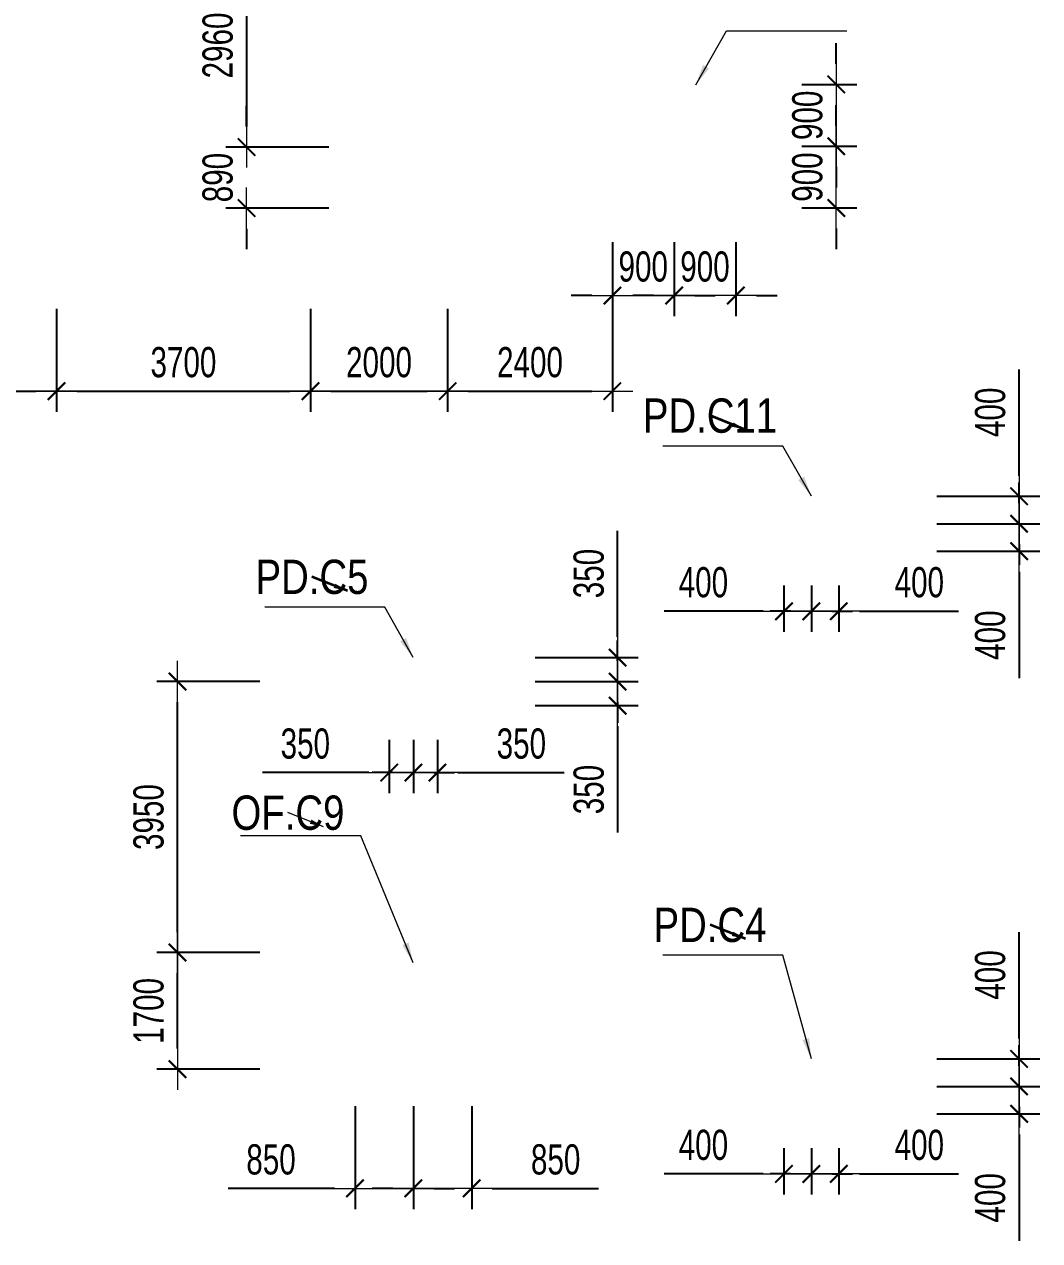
# Model space of a CAD drawing. Header units: millimetres. Extents: x -259680 to 286077, y -1281 to 94455.
# Drawn here: x 77531 to 92327, y 36251 to 53978 of the extents above; entities that cross this region are included whole.
import ezdxf
from ezdxf.enums import TextEntityAlignment as Align

# ---------------------------------------------------------------- set-up
doc = ezdxf.new("R2010")
doc.units = ezdxf.units.MM
doc.layers.get('0').update_dxf_attribs({"lineweight": 20})
doc.layers.get('Defpoints').update_dxf_attribs({"color": 151, "lineweight": 9})
for name, color, linetype, lineweight in [('$0$C1', 20, 'Continuous', 35), ('$1$NDC_S_ANNO', 7, 'Continuous', 20), ('$1$NDC_S_DIM', 1, 'Continuous', 15), ('$1$NDC_S_VN TEXT', 7, 'Continuous', 20), ('NDC_S_DIM', 1, 'Continuous', 15)]:
    doc.layers.add(name, color=color, linetype=linetype, lineweight=lineweight)
doc.styles.add('$1$NDC_DIM', font='', dxfattribs={"width": 0.75})
doc.styles.add('$2$ARIAL', font='arial.ttf', dxfattribs={"width": 0.8})
doc.styles.add('NDC_DIM', font='', dxfattribs={"width": 0.75})
doc.styles.get('$1$NDC_DIM').set_extended_font_data('Dotum')
doc.styles.get('NDC_DIM').set_extended_font_data('Dotum')
doc.dimstyles.new('$0$NDC_dim_150', dxfattribs={"dimscale": 150, "dimtxt": 2.2, "dimasz": 1.5, "dimexe": 1.5, "dimexo": 2.5, "dimgap": 1, "dimtad": 1, "dimdec": 0, "dimzin": 0, "dimdsep": 46, "dimtxsty": '$1$NDC_DIM', "dimblk": '$1$DIMMARK', "dimcen": 0.09, "dimdle": 1.2, "dimclrd": 1, "dimclre": 1, "dimclrt": 3, "dimadec": 0, "dimazin": 0, "dimtfac": 1, "dimtdec": 0, "dimtix": 1, "dimtofl": 0, "dimtmove": 0, "dimatfit": 3, "dimfxl": 6, "dimfxlon": 1, "dimtolj": 1, "dimtzin": 0, "dimarcsym": 0})
doc.dimstyles.new('$1$NDC_dim_iso', dxfattribs={"dimtxt": 2.2, "dimasz": 1, "dimexe": 1.5, "dimexo": 2.5, "dimgap": 1, "dimtad": 1, "dimdec": 0, "dimzin": 0, "dimdsep": 46, "dimtxsty": '$1$NDC_DIM', "dimblk": '$1$DIMMARK', "dimcen": 0.09, "dimdle": 1.2, "dimclrd": 1, "dimclre": 1, "dimclrt": 3, "dimadec": 0, "dimazin": 0, "dimtfac": 1, "dimtdec": 0, "dimtix": 1, "dimtofl": 0, "dimtmove": 0, "dimatfit": 3, "dimfxl": 6, "dimfxlon": 1, "dimtolj": 1, "dimtzin": 0, "dimarcsym": 0})
doc.dimstyles.new('NDC_dim_200', dxfattribs={"dimscale": 200, "dimtxt": 2.2, "dimasz": 1.5, "dimexe": 1.5, "dimexo": 2.5, "dimgap": 1, "dimtad": 1, "dimdec": 0, "dimzin": 0, "dimdsep": 46, "dimtxsty": 'NDC_DIM', "dimblk": 'DIMMARK', "dimcen": 0.09, "dimdle": 1.2, "dimclrd": 1, "dimclre": 1, "dimclrt": 3, "dimadec": 0, "dimazin": 0, "dimtfac": 1, "dimtdec": 0, "dimtix": 1, "dimtofl": 0, "dimtmove": 0, "dimatfit": 3, "dimfxl": 6, "dimfxlon": 1, "dimtolj": 1, "dimtzin": 0, "dimarcsym": 0})

# ---------------------------------------------------------------- blocks, each defined once
blk = doc.blocks.new('$1$DIMMARK')
at = {"layer": '$1$NDC_S_DIM', "color": 1}
blk.add_line((-1.5, 0), (1, 0), dxfattribs=at)
at = {"layer": '$1$NDC_S_DIM', "color": 2, "const_width": 0.1}
blk.add_lwpolyline([(-0.424, -0.424), (0.424, 0.424)], dxfattribs=at)
blk = doc.blocks.new('DIMMARK')
at = {"layer": 'NDC_S_DIM', "color": 1}
blk.add_line((-1.5, 0), (1, 0), dxfattribs=at)
at = {"layer": 'NDC_S_DIM', "color": 2, "const_width": 0.1}
blk.add_lwpolyline([(-0.424, -0.424), (0.424, 0.424)], dxfattribs=at)
blk = doc.blocks.new('*D462')
at = {"layer": 'Defpoints', "color": 0, "ltscale": 100, "transparency": 16777216}
for p in [(89000, 38100), (89400, 38100), (89400, 37224)]:
    blk.add_point(p, dxfattribs=at)
at = {"layer": 'NDC_S_DIM', "color": 1, "lineweight": -2, "ltscale": 100, "transparency": 16777216}
for p, q in [((89000, 37600), (89000, 36924)), ((89400, 37600), (89400, 36924)), ((88700, 37224), (88400, 37224)), ((89700, 37224), (91145, 37224))]:
    blk.add_line(p, q, dxfattribs=at)
at = {"layer": 'NDC_S_DIM', "color": 1, "lineweight": -2, "ltscale": 100, "transparency": 16777216, "xscale": 300, "yscale": 300, "zscale": 300}
blk.add_blockref('DIMMARK', (89000, 37224), dxfattribs=at)
at = {"layer": 'NDC_S_DIM', "color": 1, "lineweight": -2, "ltscale": 100, "transparency": 16777216, "xscale": 300, "yscale": 300, "zscale": 300, "rotation": 180}
blk.add_blockref('DIMMARK', (89400, 37224), dxfattribs=at)
at = {"layer": 'NDC_S_DIM', "color": 3, "ltscale": 100, "transparency": 16777216, "insert": (90573, 37645), "char_height": 440, "attachment_point": 5, "style": 'NDC_DIM'}
blk.add_mtext('\\A1;400', dxfattribs=at)
blk = doc.blocks.new('*D463')
at = {"layer": 'Defpoints', "color": 0, "ltscale": 100, "transparency": 16777216}
for p in [(88600, 38100), (89000, 38100), (89000, 37224)]:
    blk.add_point(p, dxfattribs=at)
at = {"layer": 'NDC_S_DIM', "color": 1, "lineweight": -2, "ltscale": 100, "transparency": 16777216}
for p, q in [((88600, 37600), (88600, 36924)), ((89000, 37600), (89000, 36924)), ((88300, 37224), (86855, 37224)), ((89300, 37224), (89600, 37224))]:
    blk.add_line(p, q, dxfattribs=at)
at = {"layer": 'NDC_S_DIM', "color": 1, "lineweight": -2, "ltscale": 100, "transparency": 16777216, "xscale": 300, "yscale": 300, "zscale": 300}
blk.add_blockref('DIMMARK', (88600, 37224), dxfattribs=at)
at = {"layer": 'NDC_S_DIM', "color": 1, "lineweight": -2, "ltscale": 100, "transparency": 16777216, "xscale": 300, "yscale": 300, "zscale": 300, "rotation": 180}
blk.add_blockref('DIMMARK', (89000, 37224), dxfattribs=at)
at = {"layer": 'NDC_S_DIM', "color": 3, "ltscale": 100, "transparency": 16777216, "insert": (87427, 37645), "char_height": 440, "attachment_point": 5, "style": 'NDC_DIM'}
blk.add_mtext('\\A1;400', dxfattribs=at)
blk = doc.blocks.new('*D464')
at = {"layer": 'Defpoints', "color": 0, "ltscale": 100, "transparency": 16777216}
for p in [(89400, 38900), (92027, 38900), (89400, 38500)]:
    blk.add_point(p, dxfattribs=at)
at = {"layer": 'NDC_S_DIM', "color": 1, "lineweight": -2, "ltscale": 100, "transparency": 16777216}
for p, q in [((92027, 39200), (92027, 40749)), ((90827, 38900), (92327, 38900)), ((90827, 38500), (92327, 38500)), ((92027, 38200), (92027, 37900))]:
    blk.add_line(p, q, dxfattribs=at)
at = {"layer": 'NDC_S_DIM', "color": 1, "lineweight": -2, "ltscale": 100, "transparency": 16777216, "xscale": 300, "yscale": 300, "zscale": 300}
for p, rotation in [((92027, 38900), 270), ((92027, 38500), 90)]:
    blk.add_blockref('DIMMARK', p, dxfattribs=dict(at, rotation=rotation))
at = {"layer": 'NDC_S_DIM', "color": 3, "ltscale": 100, "transparency": 16777216, "insert": (91607, 40124), "char_height": 440, "attachment_point": 5, "rotation": 90, "style": 'NDC_DIM'}
blk.add_mtext('\\A1;400', dxfattribs=at)
blk = doc.blocks.new('*D465')
at = {"layer": 'Defpoints', "color": 0, "ltscale": 100, "transparency": 16777216}
for p in [(89400, 38500), (92027, 38500), (89400, 38100)]:
    blk.add_point(p, dxfattribs=at)
at = {"layer": 'NDC_S_DIM', "color": 1, "lineweight": -2, "ltscale": 100, "transparency": 16777216}
for p, q in [((92027, 38800), (92027, 39100)), ((90827, 38500), (92327, 38500)), ((90827, 38100), (92327, 38100)), ((92027, 37800), (92027, 36251))]:
    blk.add_line(p, q, dxfattribs=at)
at = {"layer": 'NDC_S_DIM', "color": 1, "lineweight": -2, "ltscale": 100, "transparency": 16777216, "xscale": 300, "yscale": 300, "zscale": 300}
for p, rotation in [((92027, 38500), 270), ((92027, 38100), 90)]:
    blk.add_blockref('DIMMARK', p, dxfattribs=dict(at, rotation=rotation))
at = {"layer": 'NDC_S_DIM', "color": 3, "ltscale": 100, "transparency": 16777216, "insert": (91607, 36876), "char_height": 440, "attachment_point": 5, "rotation": 90, "style": 'NDC_DIM'}
blk.add_mtext('\\A1;400', dxfattribs=at)
blk = doc.blocks.new('*D542')
at = {"layer": 'Defpoints', "color": 0, "ltscale": 100, "transparency": 16777216}
for p in [(89000, 46300), (89400, 46300), (89400, 45424)]:
    blk.add_point(p, dxfattribs=at)
at = {"layer": 'NDC_S_DIM', "color": 1, "lineweight": -2, "ltscale": 100, "transparency": 16777216}
for p, q in [((89000, 45800), (89000, 45124)), ((89400, 45800), (89400, 45124)), ((88700, 45424), (88400, 45424)), ((89700, 45424), (91145, 45424))]:
    blk.add_line(p, q, dxfattribs=at)
at = {"layer": 'NDC_S_DIM', "color": 1, "lineweight": -2, "ltscale": 100, "transparency": 16777216, "xscale": 300, "yscale": 300, "zscale": 300}
blk.add_blockref('DIMMARK', (89000, 45424), dxfattribs=at)
at = {"layer": 'NDC_S_DIM', "color": 1, "lineweight": -2, "ltscale": 100, "transparency": 16777216, "xscale": 300, "yscale": 300, "zscale": 300, "rotation": 180}
blk.add_blockref('DIMMARK', (89400, 45424), dxfattribs=at)
at = {"layer": 'NDC_S_DIM', "color": 3, "ltscale": 100, "transparency": 16777216, "insert": (90573, 45845), "char_height": 440, "attachment_point": 5, "style": 'NDC_DIM'}
blk.add_mtext('\\A1;400', dxfattribs=at)
blk = doc.blocks.new('*D543')
at = {"layer": 'Defpoints', "color": 0, "ltscale": 100, "transparency": 16777216}
for p in [(88600, 46300), (89000, 46300), (89000, 45424)]:
    blk.add_point(p, dxfattribs=at)
at = {"layer": 'NDC_S_DIM', "color": 1, "lineweight": -2, "ltscale": 100, "transparency": 16777216}
for p, q in [((88600, 45800), (88600, 45124)), ((89000, 45800), (89000, 45124)), ((88300, 45424), (86855, 45424)), ((89300, 45424), (89600, 45424))]:
    blk.add_line(p, q, dxfattribs=at)
at = {"layer": 'NDC_S_DIM', "color": 1, "lineweight": -2, "ltscale": 100, "transparency": 16777216, "xscale": 300, "yscale": 300, "zscale": 300}
blk.add_blockref('DIMMARK', (88600, 45424), dxfattribs=at)
at = {"layer": 'NDC_S_DIM', "color": 1, "lineweight": -2, "ltscale": 100, "transparency": 16777216, "xscale": 300, "yscale": 300, "zscale": 300, "rotation": 180}
blk.add_blockref('DIMMARK', (89000, 45424), dxfattribs=at)
at = {"layer": 'NDC_S_DIM', "color": 3, "ltscale": 100, "transparency": 16777216, "insert": (87427, 45845), "char_height": 440, "attachment_point": 5, "style": 'NDC_DIM'}
blk.add_mtext('\\A1;400', dxfattribs=at)
blk = doc.blocks.new('*D544')
at = {"layer": 'Defpoints', "color": 0, "ltscale": 100, "transparency": 16777216}
for p in [(89400, 47100), (92027, 47100), (89400, 46700)]:
    blk.add_point(p, dxfattribs=at)
at = {"layer": 'NDC_S_DIM', "color": 1, "lineweight": -2, "ltscale": 100, "transparency": 16777216}
for p, q in [((92027, 47400), (92027, 48949)), ((90827, 47100), (92327, 47100)), ((90827, 46700), (92327, 46700)), ((92027, 46400), (92027, 46100))]:
    blk.add_line(p, q, dxfattribs=at)
at = {"layer": 'NDC_S_DIM', "color": 1, "lineweight": -2, "ltscale": 100, "transparency": 16777216, "xscale": 300, "yscale": 300, "zscale": 300}
for p, rotation in [((92027, 47100), 270), ((92027, 46700), 90)]:
    blk.add_blockref('DIMMARK', p, dxfattribs=dict(at, rotation=rotation))
at = {"layer": 'NDC_S_DIM', "color": 3, "ltscale": 100, "transparency": 16777216, "insert": (91607, 48324), "char_height": 440, "attachment_point": 5, "rotation": 90, "style": 'NDC_DIM'}
blk.add_mtext('\\A1;400', dxfattribs=at)
blk = doc.blocks.new('*D545')
at = {"layer": 'Defpoints', "color": 0, "ltscale": 100, "transparency": 16777216}
for p in [(89400, 46700), (92027, 46700), (89400, 46300)]:
    blk.add_point(p, dxfattribs=at)
at = {"layer": 'NDC_S_DIM', "color": 1, "lineweight": -2, "ltscale": 100, "transparency": 16777216}
for p, q in [((92027, 47000), (92027, 47300)), ((90827, 46700), (92327, 46700)), ((90827, 46300), (92327, 46300)), ((92027, 46000), (92027, 44451))]:
    blk.add_line(p, q, dxfattribs=at)
at = {"layer": 'NDC_S_DIM', "color": 1, "lineweight": -2, "ltscale": 100, "transparency": 16777216, "xscale": 300, "yscale": 300, "zscale": 300}
for p, rotation in [((92027, 46700), 270), ((92027, 46300), 90)]:
    blk.add_blockref('DIMMARK', p, dxfattribs=dict(at, rotation=rotation))
at = {"layer": 'NDC_S_DIM', "color": 3, "ltscale": 100, "transparency": 16777216, "insert": (91607, 45076), "char_height": 440, "attachment_point": 5, "rotation": 90, "style": 'NDC_DIM'}
blk.add_mtext('\\A1;400', dxfattribs=at)
blk = doc.blocks.new('*D1001')
at = {"layer": 'Defpoints', "color": 0, "ltscale": 100, "transparency": 16777216}
for p in [(83200, 38750), (84050, 38750), (84050, 37013)]:
    blk.add_point(p, dxfattribs=at)
at = {"layer": 'NDC_S_DIM', "color": 1, "lineweight": -2, "ltscale": 100, "transparency": 16777216}
for p, q in [((83200, 38213), (83200, 36713)), ((84050, 38213), (84050, 36713)), ((82900, 37013), (82600, 37013)), ((84350, 37013), (85899, 37013))]:
    blk.add_line(p, q, dxfattribs=at)
at = {"layer": 'NDC_S_DIM', "color": 1, "lineweight": -2, "ltscale": 100, "transparency": 16777216, "xscale": 300, "yscale": 300, "zscale": 300}
blk.add_blockref('DIMMARK', (83200, 37013), dxfattribs=at)
at = {"layer": 'NDC_S_DIM', "color": 1, "lineweight": -2, "ltscale": 100, "transparency": 16777216, "xscale": 300, "yscale": 300, "zscale": 300, "rotation": 180}
blk.add_blockref('DIMMARK', (84050, 37013), dxfattribs=at)
at = {"layer": 'NDC_S_DIM', "color": 3, "ltscale": 100, "transparency": 16777216, "insert": (85274, 37433), "char_height": 440, "attachment_point": 5, "style": 'NDC_DIM'}
blk.add_mtext('\\A1;850', dxfattribs=at)
blk = doc.blocks.new('*D1002')
at = {"layer": 'Defpoints', "color": 0, "ltscale": 100, "transparency": 16777216}
for p in [(82350, 38750), (83200, 38750), (82350, 37013)]:
    blk.add_point(p, dxfattribs=at)
at = {"layer": 'NDC_S_DIM', "color": 1, "lineweight": -2, "ltscale": 100, "transparency": 16777216}
for p, q in [((82350, 38213), (82350, 36713)), ((83200, 38213), (83200, 36713)), ((82050, 37013), (80501, 37013)), ((83500, 37013), (83800, 37013))]:
    blk.add_line(p, q, dxfattribs=at)
at = {"layer": 'NDC_S_DIM', "color": 1, "lineweight": -2, "ltscale": 100, "transparency": 16777216, "xscale": 300, "yscale": 300, "zscale": 300}
blk.add_blockref('DIMMARK', (82350, 37013), dxfattribs=at)
at = {"layer": 'NDC_S_DIM', "color": 1, "lineweight": -2, "ltscale": 100, "transparency": 16777216, "xscale": 300, "yscale": 300, "zscale": 300, "rotation": 180}
blk.add_blockref('DIMMARK', (83200, 37013), dxfattribs=at)
at = {"layer": 'NDC_S_DIM', "color": 3, "ltscale": 100, "transparency": 16777216, "insert": (81126, 37433), "char_height": 440, "attachment_point": 5, "style": 'NDC_DIM'}
blk.add_mtext('\\A1;850', dxfattribs=at)
blk = doc.blocks.new('*D1003')
at = {"layer": 'Defpoints', "color": 0, "ltscale": 100, "transparency": 16777216}
for p in [(79763, 40450), (82350, 40450), (82350, 38750)]:
    blk.add_point(p, dxfattribs=at)
at = {"layer": 'NDC_S_DIM', "color": 1, "lineweight": -2, "ltscale": 100, "transparency": 16777216}
for p, q in [((80963, 40450), (79463, 40450)), ((79763, 39050), (79763, 40150)), ((80963, 38750), (79463, 38750))]:
    blk.add_line(p, q, dxfattribs=at)
at = {"layer": 'NDC_S_DIM', "color": 1, "lineweight": -2, "ltscale": 100, "transparency": 16777216, "xscale": 300, "yscale": 300, "zscale": 300}
for p, rotation in [((79763, 40450), 90), ((79763, 38750), 270)]:
    blk.add_blockref('DIMMARK', p, dxfattribs=dict(at, rotation=rotation))
at = {"layer": 'NDC_S_DIM', "color": 3, "ltscale": 100, "transparency": 16777216, "insert": (79343, 39600), "char_height": 440, "attachment_point": 5, "rotation": 90, "style": 'NDC_DIM'}
blk.add_mtext('\\A1;1700', dxfattribs=at)
blk = doc.blocks.new('*D1004')
at = {"layer": 'Defpoints', "color": 0, "ltscale": 100, "transparency": 16777216}
for p in [(79763, 44400), (82350, 44400), (82350, 40450)]:
    blk.add_point(p, dxfattribs=at)
at = {"layer": 'NDC_S_DIM', "color": 1, "lineweight": -2, "ltscale": 100, "transparency": 16777216}
for p, q in [((80963, 44400), (79463, 44400)), ((79763, 40750), (79763, 44100)), ((80963, 40450), (79463, 40450))]:
    blk.add_line(p, q, dxfattribs=at)
at = {"layer": 'NDC_S_DIM', "color": 1, "lineweight": -2, "ltscale": 100, "transparency": 16777216, "xscale": 300, "yscale": 300, "zscale": 300}
for p, rotation in [((79763, 44400), 90), ((79763, 40450), 270)]:
    blk.add_blockref('DIMMARK', p, dxfattribs=dict(at, rotation=rotation))
at = {"layer": 'NDC_S_DIM', "color": 3, "ltscale": 100, "transparency": 16777216, "insert": (79343, 42425), "char_height": 440, "attachment_point": 5, "rotation": 90, "style": 'NDC_DIM'}
blk.add_mtext('\\A1;3950', dxfattribs=at)
blk = doc.blocks.new('*D1021')
at = {"layer": 'Defpoints', "color": 0, "ltscale": 100, "transparency": 16777216}
for p in [(83200, 44050), (83550, 44050), (83550, 43074)]:
    blk.add_point(p, dxfattribs=at)
at = {"layer": 'NDC_S_DIM', "color": 1, "lineweight": -2, "ltscale": 100, "transparency": 16777216}
for p, q in [((83200, 43550), (83200, 42774)), ((83550, 43550), (83550, 42774)), ((82900, 43074), (82600, 43074)), ((83850, 43074), (85399, 43074))]:
    blk.add_line(p, q, dxfattribs=at)
at = {"layer": 'NDC_S_DIM', "color": 1, "lineweight": -2, "ltscale": 100, "transparency": 16777216, "xscale": 300, "yscale": 300, "zscale": 300}
blk.add_blockref('DIMMARK', (83200, 43074), dxfattribs=at)
at = {"layer": 'NDC_S_DIM', "color": 1, "lineweight": -2, "ltscale": 100, "transparency": 16777216, "xscale": 300, "yscale": 300, "zscale": 300, "rotation": 180}
blk.add_blockref('DIMMARK', (83550, 43074), dxfattribs=at)
at = {"layer": 'NDC_S_DIM', "color": 3, "ltscale": 100, "transparency": 16777216, "insert": (84774, 43494), "char_height": 440, "attachment_point": 5, "style": 'NDC_DIM'}
blk.add_mtext('\\A1;350', dxfattribs=at)
blk = doc.blocks.new('*D1022')
at = {"layer": 'Defpoints', "color": 0, "ltscale": 100, "transparency": 16777216}
for p in [(82850, 44050), (83200, 44050), (83200, 43074)]:
    blk.add_point(p, dxfattribs=at)
at = {"layer": 'NDC_S_DIM', "color": 1, "lineweight": -2, "ltscale": 100, "transparency": 16777216}
for p, q in [((82850, 43550), (82850, 42774)), ((83200, 43550), (83200, 42774)), ((82550, 43074), (81001, 43074)), ((83500, 43074), (83800, 43074))]:
    blk.add_line(p, q, dxfattribs=at)
at = {"layer": 'NDC_S_DIM', "color": 1, "lineweight": -2, "ltscale": 100, "transparency": 16777216, "xscale": 300, "yscale": 300, "zscale": 300}
blk.add_blockref('DIMMARK', (82850, 43074), dxfattribs=at)
at = {"layer": 'NDC_S_DIM', "color": 1, "lineweight": -2, "ltscale": 100, "transparency": 16777216, "xscale": 300, "yscale": 300, "zscale": 300, "rotation": 180}
blk.add_blockref('DIMMARK', (83200, 43074), dxfattribs=at)
at = {"layer": 'NDC_S_DIM', "color": 3, "ltscale": 100, "transparency": 16777216, "insert": (81626, 43494), "char_height": 440, "attachment_point": 5, "style": 'NDC_DIM'}
blk.add_mtext('\\A1;350', dxfattribs=at)
blk = doc.blocks.new('*D1023')
at = {"layer": 'Defpoints', "color": 0, "ltscale": 100, "transparency": 16777216}
for p in [(83550, 44750), (86177, 44750), (83550, 44400)]:
    blk.add_point(p, dxfattribs=at)
at = {"layer": 'NDC_S_DIM', "color": 1, "lineweight": -2, "ltscale": 100, "transparency": 16777216}
for p, q in [((86177, 45050), (86177, 46599)), ((84977, 44750), (86477, 44750)), ((84977, 44400), (86477, 44400)), ((86177, 44100), (86177, 43800))]:
    blk.add_line(p, q, dxfattribs=at)
at = {"layer": 'NDC_S_DIM', "color": 1, "lineweight": -2, "ltscale": 100, "transparency": 16777216, "xscale": 300, "yscale": 300, "zscale": 300}
for p, rotation in [((86177, 44750), 270), ((86177, 44400), 90)]:
    blk.add_blockref('DIMMARK', p, dxfattribs=dict(at, rotation=rotation))
at = {"layer": 'NDC_S_DIM', "color": 3, "ltscale": 100, "transparency": 16777216, "insert": (85757, 45974), "char_height": 440, "attachment_point": 5, "rotation": 90, "style": 'NDC_DIM'}
blk.add_mtext('\\A1;350', dxfattribs=at)
blk = doc.blocks.new('*D1024')
at = {"layer": 'Defpoints', "color": 0, "ltscale": 100, "transparency": 16777216}
for p in [(83550, 44400), (86177, 44400), (83550, 44050)]:
    blk.add_point(p, dxfattribs=at)
at = {"layer": 'NDC_S_DIM', "color": 1, "lineweight": -2, "ltscale": 100, "transparency": 16777216}
for p, q in [((86177, 44700), (86177, 45000)), ((84977, 44400), (86477, 44400)), ((84977, 44050), (86477, 44050)), ((86177, 43750), (86177, 42201))]:
    blk.add_line(p, q, dxfattribs=at)
at = {"layer": 'NDC_S_DIM', "color": 1, "lineweight": -2, "ltscale": 100, "transparency": 16777216, "xscale": 300, "yscale": 300, "zscale": 300}
for p, rotation in [((86177, 44400), 270), ((86177, 44050), 90)]:
    blk.add_blockref('DIMMARK', p, dxfattribs=dict(at, rotation=rotation))
at = {"layer": 'NDC_S_DIM', "color": 3, "ltscale": 100, "transparency": 16777216, "insert": (85757, 42826), "char_height": 440, "attachment_point": 5, "rotation": 90, "style": 'NDC_DIM'}
blk.add_mtext('\\A1;350', dxfattribs=at)
blk = doc.blocks.new('*D1053')
at = {"layer": 'Defpoints', "color": 0, "ltscale": 100, "transparency": 16777216}
for p in [(88360, 53102), (88360, 52202), (89363, 52202)]:
    blk.add_point(p, dxfattribs=at)
at = {"layer": 'NDC_S_DIM', "color": 1, "lineweight": -2, "ltscale": 100, "transparency": 16777216}
for p, q in [((89363, 53402), (89363, 53702)), ((88860, 53102), (89663, 53102)), ((88860, 52202), (89663, 52202)), ((89363, 51902), (89363, 51602))]:
    blk.add_line(p, q, dxfattribs=at)
at = {"layer": 'NDC_S_DIM', "color": 1, "lineweight": -2, "ltscale": 100, "transparency": 16777216, "xscale": 300, "yscale": 300, "zscale": 300}
for p, rotation in [((89363, 53102), 270), ((89363, 52202), 90)]:
    blk.add_blockref('DIMMARK', p, dxfattribs=dict(at, rotation=rotation))
at = {"layer": 'NDC_S_DIM', "color": 3, "ltscale": 100, "transparency": 16777216, "insert": (88943, 52652), "char_height": 440, "attachment_point": 5, "rotation": 90, "style": 'NDC_DIM'}
blk.add_mtext('\\A1;900', dxfattribs=at)
blk = doc.blocks.new('*D1054')
at = {"layer": 'Defpoints', "color": 0, "ltscale": 100, "transparency": 16777216}
for p in [(88360, 52202), (88360, 51302), (89363, 51302)]:
    blk.add_point(p, dxfattribs=at)
at = {"layer": 'NDC_S_DIM', "color": 1, "lineweight": -2, "ltscale": 100, "transparency": 16777216}
for p, q in [((89363, 52502), (89363, 52802)), ((88860, 52202), (89663, 52202)), ((88860, 51302), (89663, 51302)), ((89363, 51002), (89363, 50702))]:
    blk.add_line(p, q, dxfattribs=at)
at = {"layer": 'NDC_S_DIM', "color": 1, "lineweight": -2, "ltscale": 100, "transparency": 16777216, "xscale": 300, "yscale": 300, "zscale": 300}
for p, rotation in [((89363, 52202), 270), ((89363, 51302), 90)]:
    blk.add_blockref('DIMMARK', p, dxfattribs=dict(at, rotation=rotation))
at = {"layer": 'NDC_S_DIM', "color": 3, "ltscale": 100, "transparency": 16777216, "insert": (88943, 51752), "char_height": 440, "attachment_point": 5, "rotation": 90, "style": 'NDC_DIM'}
blk.add_mtext('\\A1;900', dxfattribs=at)
blk = doc.blocks.new('*D1055')
at = {"layer": 'Defpoints', "color": 0, "ltscale": 100, "transparency": 16777216}
for p in [(87000, 51302), (87900, 51302), (87900, 50026)]:
    blk.add_point(p, dxfattribs=at)
at = {"layer": 'NDC_S_DIM', "color": 1, "lineweight": -2, "ltscale": 100, "transparency": 16777216}
for p, q in [((87000, 50802), (87000, 49726)), ((87900, 50802), (87900, 49726)), ((86700, 50026), (86400, 50026)), ((88200, 50026), (88500, 50026))]:
    blk.add_line(p, q, dxfattribs=at)
at = {"layer": 'NDC_S_DIM', "color": 1, "lineweight": -2, "ltscale": 100, "transparency": 16777216, "xscale": 300, "yscale": 300, "zscale": 300}
blk.add_blockref('DIMMARK', (87000, 50026), dxfattribs=at)
at = {"layer": 'NDC_S_DIM', "color": 1, "lineweight": -2, "ltscale": 100, "transparency": 16777216, "xscale": 300, "yscale": 300, "zscale": 300, "rotation": 180}
blk.add_blockref('DIMMARK', (87900, 50026), dxfattribs=at)
at = {"layer": 'NDC_S_DIM', "color": 3, "ltscale": 100, "transparency": 16777216, "insert": (87450, 50446), "char_height": 440, "attachment_point": 5, "style": 'NDC_DIM'}
blk.add_mtext('\\A1;900', dxfattribs=at)
blk = doc.blocks.new('*D1056')
at = {"layer": 'Defpoints', "color": 0, "ltscale": 100, "transparency": 16777216}
for p in [(86100, 51302), (87000, 51302), (86100, 50026)]:
    blk.add_point(p, dxfattribs=at)
at = {"layer": 'NDC_S_DIM', "color": 1, "lineweight": -2, "ltscale": 100, "transparency": 16777216}
for p, q in [((86100, 50802), (86100, 49726)), ((87000, 50802), (87000, 49726)), ((85800, 50026), (85500, 50026)), ((87300, 50026), (87600, 50026))]:
    blk.add_line(p, q, dxfattribs=at)
at = {"layer": 'NDC_S_DIM', "color": 1, "lineweight": -2, "ltscale": 100, "transparency": 16777216, "xscale": 300, "yscale": 300, "zscale": 300}
blk.add_blockref('DIMMARK', (86100, 50026), dxfattribs=at)
at = {"layer": 'NDC_S_DIM', "color": 1, "lineweight": -2, "ltscale": 100, "transparency": 16777216, "xscale": 300, "yscale": 300, "zscale": 300, "rotation": 180}
blk.add_blockref('DIMMARK', (87000, 50026), dxfattribs=at)
at = {"layer": 'NDC_S_DIM', "color": 3, "ltscale": 100, "transparency": 16777216, "insert": (86550, 50446), "char_height": 440, "attachment_point": 5, "style": 'NDC_DIM'}
blk.add_mtext('\\A1;900', dxfattribs=at)
blk = doc.blocks.new('*D1079')
at = {"layer": 'Defpoints', "color": 0, "ltscale": 100, "transparency": 16777216}
for p in [(72700, 51800), (78000, 51800), (78000, 48632)]:
    blk.add_point(p, dxfattribs=at)
at = {"layer": 'NDC_S_DIM', "color": 1, "lineweight": -2, "ltscale": 100, "transparency": 16777216}
for p, q in [((72700, 49832), (72700, 48332)), ((78000, 49832), (78000, 48332)), ((73000, 48632), (77700, 48632))]:
    blk.add_line(p, q, dxfattribs=at)
at = {"layer": 'NDC_S_DIM', "color": 1, "lineweight": -2, "ltscale": 100, "transparency": 16777216, "xscale": 300, "yscale": 300, "zscale": 300, "rotation": 180}
blk.add_blockref('DIMMARK', (72700, 48632), dxfattribs=at)
at = {"layer": 'NDC_S_DIM', "color": 1, "lineweight": -2, "ltscale": 100, "transparency": 16777216, "xscale": 300, "yscale": 300, "zscale": 300}
blk.add_blockref('DIMMARK', (78000, 48632), dxfattribs=at)
at = {"layer": 'NDC_S_DIM', "color": 3, "ltscale": 100, "transparency": 16777216, "insert": (75350, 49052), "char_height": 440, "attachment_point": 5, "style": 'NDC_DIM'}
blk.add_mtext('\\A1;5300', dxfattribs=at)
blk = doc.blocks.new('*D1080')
at = {"layer": 'Defpoints', "color": 0, "ltscale": 100, "transparency": 16777216}
for p in [(78000, 51800), (81700, 51614), (81700, 48632)]:
    blk.add_point(p, dxfattribs=at)
at = {"layer": 'NDC_S_DIM', "color": 1, "lineweight": -2, "ltscale": 100, "transparency": 16777216}
for p, q in [((78000, 49832), (78000, 48332)), ((81700, 49832), (81700, 48332)), ((78300, 48632), (81400, 48632))]:
    blk.add_line(p, q, dxfattribs=at)
at = {"layer": 'NDC_S_DIM', "color": 1, "lineweight": -2, "ltscale": 100, "transparency": 16777216, "xscale": 300, "yscale": 300, "zscale": 300, "rotation": 180}
blk.add_blockref('DIMMARK', (78000, 48632), dxfattribs=at)
at = {"layer": 'NDC_S_DIM', "color": 1, "lineweight": -2, "ltscale": 100, "transparency": 16777216, "xscale": 300, "yscale": 300, "zscale": 300}
blk.add_blockref('DIMMARK', (81700, 48632), dxfattribs=at)
at = {"layer": 'NDC_S_DIM', "color": 3, "ltscale": 100, "transparency": 16777216, "insert": (79850, 49052), "char_height": 440, "attachment_point": 5, "style": 'NDC_DIM'}
blk.add_mtext('\\A1;3700', dxfattribs=at)
blk = doc.blocks.new('*D1081')
at = {"layer": 'Defpoints', "color": 0, "ltscale": 100, "transparency": 16777216}
for p in [(81700, 51614), (83700, 51614), (83700, 48632)]:
    blk.add_point(p, dxfattribs=at)
at = {"layer": 'NDC_S_DIM', "color": 1, "lineweight": -2, "ltscale": 100, "transparency": 16777216}
for p, q in [((81700, 49832), (81700, 48332)), ((83700, 49832), (83700, 48332)), ((82000, 48632), (83400, 48632))]:
    blk.add_line(p, q, dxfattribs=at)
at = {"layer": 'NDC_S_DIM', "color": 1, "lineweight": -2, "ltscale": 100, "transparency": 16777216, "xscale": 300, "yscale": 300, "zscale": 300, "rotation": 180}
blk.add_blockref('DIMMARK', (81700, 48632), dxfattribs=at)
at = {"layer": 'NDC_S_DIM', "color": 1, "lineweight": -2, "ltscale": 100, "transparency": 16777216, "xscale": 300, "yscale": 300, "zscale": 300}
blk.add_blockref('DIMMARK', (83700, 48632), dxfattribs=at)
at = {"layer": 'NDC_S_DIM', "color": 3, "ltscale": 100, "transparency": 16777216, "insert": (82700, 49052), "char_height": 440, "attachment_point": 5, "style": 'NDC_DIM'}
blk.add_mtext('\\A1;2000', dxfattribs=at)
blk = doc.blocks.new('*D1082')
at = {"layer": 'Defpoints', "color": 0, "ltscale": 100, "transparency": 16777216}
for p in [(83700, 51614), (86100, 51302), (86100, 48632)]:
    blk.add_point(p, dxfattribs=at)
at = {"layer": 'NDC_S_DIM', "color": 1, "lineweight": -2, "ltscale": 100, "transparency": 16777216}
for p, q in [((83700, 49832), (83700, 48332)), ((86100, 49832), (86100, 48332)), ((84000, 48632), (85800, 48632))]:
    blk.add_line(p, q, dxfattribs=at)
at = {"layer": 'NDC_S_DIM', "color": 1, "lineweight": -2, "ltscale": 100, "transparency": 16777216, "xscale": 300, "yscale": 300, "zscale": 300, "rotation": 180}
blk.add_blockref('DIMMARK', (83700, 48632), dxfattribs=at)
at = {"layer": 'NDC_S_DIM', "color": 1, "lineweight": -2, "ltscale": 100, "transparency": 16777216, "xscale": 300, "yscale": 300, "zscale": 300}
blk.add_blockref('DIMMARK', (86100, 48632), dxfattribs=at)
at = {"layer": 'NDC_S_DIM', "color": 3, "ltscale": 100, "transparency": 16777216, "insert": (84900, 49052), "char_height": 440, "attachment_point": 5, "style": 'NDC_DIM'}
blk.add_mtext('\\A1;2400', dxfattribs=at)
blk = doc.blocks.new('*D1163')
at = {"layer": 'Defpoints', "color": 0, "ltscale": 100, "transparency": 16777216}
for p in [(83700, 55150), (80770, 52190), (83700, 52190)]:
    blk.add_point(p, dxfattribs=at)
at = {"layer": 'NDC_S_DIM', "color": 1, "lineweight": -2, "ltscale": 100, "transparency": 16777216}
for p, q in [((81970, 55150), (80470, 55150)), ((80770, 54850), (80770, 52490)), ((81970, 52190), (80470, 52190))]:
    blk.add_line(p, q, dxfattribs=at)
at = {"layer": 'NDC_S_DIM', "color": 1, "lineweight": -2, "ltscale": 100, "transparency": 16777216, "xscale": 300, "yscale": 300, "zscale": 300}
for p, rotation in [((80770, 55150), 90), ((80770, 52190), 270)]:
    blk.add_blockref('DIMMARK', p, dxfattribs=dict(at, rotation=rotation))
at = {"layer": 'NDC_S_DIM', "color": 3, "ltscale": 100, "transparency": 16777216, "insert": (80350, 53670), "char_height": 440, "attachment_point": 5, "rotation": 90, "style": 'NDC_DIM'}
blk.add_mtext('\\A1;2960', dxfattribs=at)
blk = doc.blocks.new('*D1164')
at = {"layer": 'Defpoints', "color": 0, "ltscale": 100, "transparency": 16777216}
for p in [(83700, 52190), (80770, 51300), (83700, 51300)]:
    blk.add_point(p, dxfattribs=at)
at = {"layer": 'NDC_S_DIM', "color": 1, "lineweight": -2, "ltscale": 100, "transparency": 16777216}
for p, q in [((80770, 52490), (80770, 52790)), ((81970, 52190), (80470, 52190)), ((81970, 51300), (80470, 51300)), ((80770, 51000), (80770, 50700))]:
    blk.add_line(p, q, dxfattribs=at)
at = {"layer": 'NDC_S_DIM', "color": 1, "lineweight": -2, "ltscale": 100, "transparency": 16777216, "xscale": 300, "yscale": 300, "zscale": 300}
for p, rotation in [((80770, 52190), 270), ((80770, 51300), 90)]:
    blk.add_blockref('DIMMARK', p, dxfattribs=dict(at, rotation=rotation))
at = {"layer": 'NDC_S_DIM', "color": 3, "ltscale": 100, "transparency": 16777216, "insert": (80350, 51745), "char_height": 440, "attachment_point": 5, "rotation": 90, "style": 'NDC_DIM'}
blk.add_mtext('\\A1;890', dxfattribs=at)
blk = doc.blocks.new('*U220')
at = {"layer": '$1$NDC_S_ANNO', "ltscale": 0.8, "style": '$2$ARIAL', "width": 0.8}
blk.add_attdef('TEN', text='', height=2.5, dxfattribs=at).set_placement((-2.578, 1.026), align=Align.MIDDLE_CENTER)
at = {"layer": '$1$NDC_S_ANNO', "ltscale": 0.8, "style": '$2$ARIAL', "width": 0.8, "flags": 1}
blk.add_attdef('CHU_THICH', text='', height=2.5, dxfattribs=at).set_placement((0, 0), align=Align.MIDDLE_CENTER)
at = {"layer": 'Defpoints'}
blk.add_leader([(0, 0), (-2.578, 1.026)], dimstyle='$1$NDC_dim_iso', override={"dimgap": 0.625, "dimtad": 0}, dxfattribs=at)
blk = doc.blocks.new('$0$co t check')
at = {"layer": '$0$C1', "xscale": 200, "yscale": 200, "zscale": 200}
for p, values in [((85998, 48071), {'TEN': 'PD.C11'}), ((80198, 45721), {'TEN': 'PD.C5'}), ((85998, 40649), {'TEN': 'PD.C4'})]:
    blk.add_blockref('*U220', p, dxfattribs=at).add_auto_attribs(values)
at = {"layer": '$1$NDC_S_VN TEXT', "xscale": 200, "yscale": 200, "zscale": 200}
blk.add_blockref('*U220', (79848, 42284), dxfattribs=at).add_auto_attribs({'TEN': 'OF.C9'})
at = {"layer": '$0$C1'}
for points in [[(86959, 47100), (86542, 47832), (84793, 47832)], [(81159, 44750), (80742, 45482), (78993, 45482)], [(86959, 38900), (86542, 40410), (84793, 40410)]]:
    blk.add_leader(points, dimstyle='$0$NDC_dim_150', override={"dimasz": 2, "dimgap": 1, "dimtad": 0}, dxfattribs=at)
for points in [[(85276, 53099), (85724, 53885), (87474, 53885)], [(81159, 40300), (80392, 42153), (78642, 42153)]]:
    blk.add_leader(points, dimstyle='$0$NDC_dim_150', override={"dimasz": 2, "dimgap": 1, "dimtad": 0})

msp = doc.modelspace()

# ---------------------------------------------------------------- block references
at = {"layer": '$1$NDC_S_DIM'}
msp.add_blockref('$0$co t check', (2040.6, 0), dxfattribs=at)

# ---------------------------------------------------------------- dimensions: what is measured, and where the dimension line sits
at = {"layer": 'NDC_S_DIM', "ltscale": 100}
for base, p1, p2, picture, middle in [((80770, 52190), (83700, 55150), (83700, 52190), '*D1163', (80350, 53670)), ((80770, 51300), (83700, 52190), (83700, 51300), '*D1164', (80350, 51745))]:
    dim = msp.add_linear_dim(base=base, p1=p1, p2=p2, angle=90, dimstyle='NDC_dim_200', override={"dimtmove": 1}, dxfattribs=at)
    dim.commit()
    dim.dimension.update_dxf_attribs({"geometry": picture, "text_midpoint": middle})
for base, p1, p2, angle, picture, middle in [((89363.3, 52202.2), (88360.2, 53102.2), (88360.2, 52202.2), 90, '*D1053', (88943, 52652.2)), ((89363.3, 51302.2), (88360.2, 52202.2), (88360.2, 51302.2), 90, '*D1054', (88943, 51752.2)), ((86100.2, 50025.8), (87000, 51302.2), (86100.2, 51302.2), 180, '*D1056', (86550.1, 50446.1)), ((79763.2, 44400), (82350, 40450), (82350, 44400), 90, '*D1004', (79343.2, 42425)), ((79763.2, 40450), (82350, 38750), (82350, 40450), 90, '*D1003', (79343.2, 39600))]:
    dim = msp.add_linear_dim(base=base, p1=p1, p2=p2, angle=angle, dimstyle='NDC_dim_200', dxfattribs=at)
    dim.commit()
    dim.dimension.update_dxf_attribs({"geometry": picture, "text_midpoint": middle})
for base, p1, p2, picture, middle in [((78000, 48632), (72700, 51800), (78000, 51800), '*D1079', (75350, 49052.3)), ((81700, 48632), (78000, 51800), (81700, 51614.3), '*D1080', (79850, 49052.3)), ((83700, 48632), (81700, 51614.3), (83700, 51614.3), '*D1081', (82700, 49052.3)), ((86100.2, 48632), (83700, 51614.3), (86100.2, 51302.2), '*D1082', (84900.1, 49052.3))]:
    dim = msp.add_linear_dim(base=base, p1=p1, p2=p2, dimstyle='NDC_dim_200', override={"dimtmove": 1}, dxfattribs=at)
    dim.commit()
    dim.dimension.update_dxf_attribs({"geometry": picture, "text_midpoint": middle})
dim = msp.add_linear_dim(base=(87899.8, 50025.8), p1=(87000, 51302.2), p2=(87899.8, 51302.2), dimstyle='NDC_dim_200', dxfattribs=at)
dim.commit()
dim.dimension.update_dxf_attribs({"geometry": '*D1055', "text_midpoint": (87449.9, 50446.1)})
for base, p1, p2, angle, picture, middle in [((92026.7, 47100), (89400, 46700), (89400, 47100), 90, '*D544', (92026.7, 48324.3)), ((92026.7, 46700), (89400, 46300), (89400, 46700), 90, '*D545', (92026.7, 45075.7)), ((86176.7, 44750), (83550, 44400), (83550, 44750), 90, '*D1023', (86176.7, 45974.3)), ((86176.7, 44400), (83550, 44050), (83550, 44400), 90, '*D1024', (86176.7, 42825.7)), ((92026.7, 38900), (89400, 38500), (89400, 38900), 90, '*D464', (92026.7, 40124.3)), ((92026.7, 38500), (89400, 38100), (89400, 38500), 90, '*D465', (92026.7, 36875.7)), ((82350, 37012.6), (83200, 38750), (82350, 38750), 180, '*D1002', (81125.7, 37012.6))]:
    dim = msp.add_linear_dim(base=base, p1=p1, p2=p2, angle=angle, dimstyle='NDC_dim_200', dxfattribs=at)
    dim.commit()
    dim.dimension.update_dxf_attribs({"geometry": picture, "text_midpoint": middle, "dimtype": 160})
for base, p1, p2, picture, middle in [((89000, 45424.4), (88600, 46300), (89000, 46300), '*D543', (87427.5, 45424.4)), ((89400, 45424.4), (89000, 46300), (89400, 46300), '*D542', (90572.5, 45424.4)), ((83200, 43074.4), (82850, 44050), (83200, 44050), '*D1022', (81625.7, 43074.4)), ((83550, 43074.4), (83200, 44050), (83550, 44050), '*D1021', (84774.3, 43074.4)), ((84050, 37012.6), (83200, 38750), (84050, 38750), '*D1001', (85274.3, 37012.6)), ((89000, 37224.4), (88600, 38100), (89000, 38100), '*D463', (87427.5, 37224.4)), ((89400, 37224.4), (89000, 38100), (89400, 38100), '*D462', (90572.5, 37224.4))]:
    dim = msp.add_linear_dim(base=base, p1=p1, p2=p2, dimstyle='NDC_dim_200', dxfattribs=at)
    dim.commit()
    dim.dimension.update_dxf_attribs({"geometry": picture, "text_midpoint": middle, "dimtype": 160})

doc.saveas('drawing.dxf')
